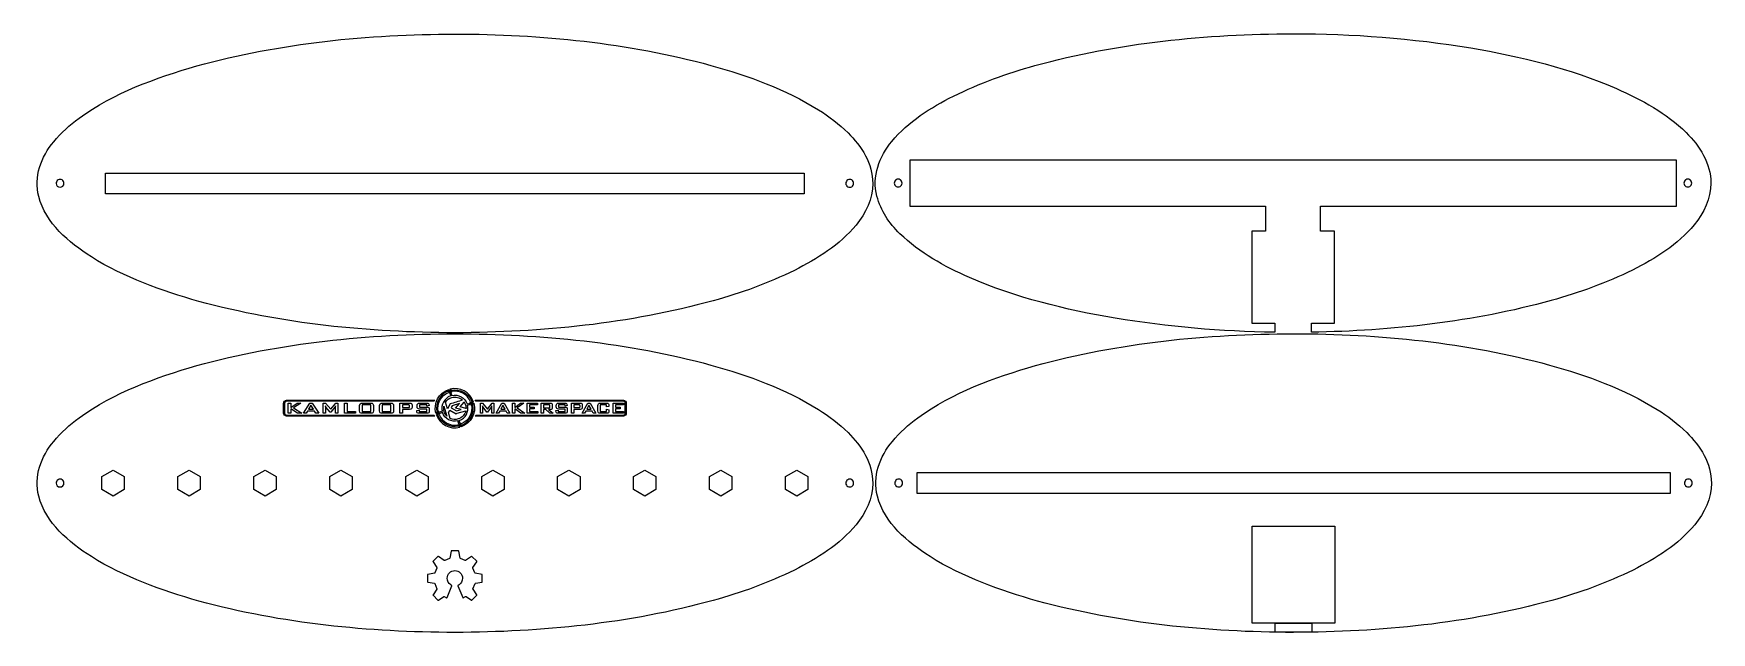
# Model space of a CAD drawing. Extents: x 5 to 370, y 6 to 136.
import ezdxf

# ---------------------------------------------------------------- set-up
doc = ezdxf.new("R2010")
doc.units = 0
doc.layers.get('0').update_dxf_attribs({"linetype": 'CONTINUOUS'})

msp = doc.modelspace()

# ---------------------------------------------------------------- linework, layer by layer
at = {"color": 7}
for p, q in [((273.115477, 108.358203), (195.615477, 108.358203)), ((195.615477, 108.358203), (195.615477, 98.358203)), ((285.115477, 108.358203), (273.115477, 108.358203)), ((362.615477, 108.358203), (285.115477, 108.358203)), ((362.615477, 98.358203), (362.615477, 108.358203)), ((11.409929, 103.293757), (11.409929, 103.293757)), ((20.484929, 101.043754), (20.484929, 105.543754)), ((20.484929, 105.543754), (172.634929, 105.543754)), ((172.634929, 105.543754), (172.634929, 101.043754)), ((183.409929, 103.293757), (183.409929, 103.293757)), ((193.965467, 103.358203), (193.965467, 103.358203)), ((365.965467, 103.358203), (365.965467, 103.358203)), ((172.634929, 101.043754), (20.484929, 101.043754)), ((195.615477, 98.358203), (273.115477, 98.358203)), ((273.115477, 98.358203), (273.115477, 92.858203)), ((285.115477, 92.858203), (285.115477, 98.358203)), ((285.115477, 98.358203), (362.615477, 98.358203)), ((273.115477, 92.858203), (270.115477, 92.858203)), ((270.115477, 92.858203), (270.115477, 72.858203)), ((288.115477, 92.858203), (285.115477, 92.858203)), ((288.115477, 72.858203), (288.115477, 92.858203)), ((270.115477, 72.858203), (275.115477, 72.858203)), ((275.115477, 72.858203), (275.115477, 70.889614)), ((283.115477, 72.858203), (288.115477, 72.858203)), ((283.115477, 70.889614), (283.115477, 72.858203)), ((361.307799, 40.300307), (197.157799, 40.300307)), ((197.157799, 40.300307), (197.157799, 35.860307)), ((361.307799, 35.860307), (361.307799, 40.300307)), ((11.409929, 38.074043), (11.409929, 38.074043)), ((183.409929, 38.074043), (183.409929, 38.074043)), ((194.082809, 38.080307), (194.082809, 38.080307)), ((366.082809, 38.080307), (366.082809, 38.080307)), ((197.157799, 35.860307), (361.307799, 35.860307))]:
    msp.add_line(p, q, dxfattribs=at)
at = {"color": 3}
for p, q in [((95.483921, 58.490726), (95.508245, 58.408434)), ((59.226359, 53.292302), (59.226359, 55.426225)), ((59.467375, 55.426221), (59.467375, 53.292302)), ((59.886282, 56.08105), (92.155819, 56.08105)), ((59.886282, 56.08105), (59.886282, 56.08105)), ((91.941282, 55.864041), (59.886282, 55.864041)), ((60.230046, 53.254816), (60.230046, 55.463701)), ((60.230046, 55.463701), (60.805957, 55.463701)), ((60.805957, 55.463701), (60.805957, 54.542203)), ((60.805957, 54.542203), (62.166124, 55.463701)), ((62.992375, 55.463701), (61.367604, 54.423091)), ((62.166124, 55.463701), (62.992375, 55.463701)), ((63.561484, 53.254816), (64.949388, 55.463701)), ((65.204473, 55.035055), (64.65945, 54.136372)), ((64.949388, 55.463701), (65.499154, 55.463701)), ((65.733647, 54.136372), (65.204473, 55.035055)), ((65.499154, 55.463701), (66.906067, 53.254816)), ((67.886329, 53.254816), (67.886329, 55.463701)), ((67.886329, 55.463701), (68.348164, 55.463701)), ((68.348164, 55.463701), (69.503956, 54.128525)), ((69.503956, 54.128525), (70.634397, 55.463701)), ((70.634397, 55.463701), (71.091487, 55.463701)), ((71.091487, 55.463701), (71.091487, 53.254816)), ((72.487646, 53.254816), (72.487646, 55.463701)), ((72.487646, 55.463701), (73.058799, 55.463701)), ((73.058799, 55.463701), (73.058799, 53.670627)), ((75.796904, 53.776898), (75.796904, 54.940907)), ((78.249498, 55.068566), (76.368068, 55.068566)), ((76.368068, 55.068566), (76.368068, 53.670627)), ((76.405303, 55.463701), (78.209892, 55.463701)), ((78.249498, 53.670627), (78.249498, 55.068566)), ((78.818274, 54.940907), (78.818274, 53.776898)), ((80.166098, 53.776898), (80.166098, 54.940907)), ((82.618687, 55.068566), (80.737259, 55.068566)), ((80.737259, 55.068566), (80.737259, 53.670627)), ((80.774491, 55.463701), (82.57908, 55.463701)), ((82.618687, 53.670627), (82.618687, 55.068566)), ((83.187462, 54.940907), (83.187462, 53.776898)), ((84.586003, 53.254816), (84.586003, 55.463701)), ((84.586003, 55.463701), (86.684478, 55.463701)), ((86.431778, 55.081415), (85.147656, 55.081415)), ((85.147656, 55.081415), (85.147656, 54.495843)), ((86.431778, 55.081415), (86.431778, 55.081415)), ((86.689234, 54.671296), (86.689234, 54.908098)), ((87.239015, 55.035758), (87.239015, 54.542203)), ((88.334926, 54.696979), (88.334926, 54.940907)), ((90.439752, 55.077133), (88.833997, 55.077133)), ((88.833997, 55.077133), (88.833997, 54.602827)), ((88.943329, 55.463701), (90.335175, 55.463701)), ((90.439752, 54.826078), (90.439752, 55.077133)), ((90.943572, 54.933053), (90.439752, 54.826078)), ((90.943572, 54.978709), (90.943572, 54.933053)), ((94.159572, 54.827878), (94.799093, 52.664822)), ((94.94474, 54.209802), (94.50795, 55.687028)), ((95.492958, 55.292547), (94.94474, 54.209802)), ((95.201377, 58.407178), (95.227477, 58.319009)), ((95.320131, 57.988366), (95.338799, 58.065791)), ((95.377855, 57.933521), (95.320131, 57.988366)), ((95.338799, 58.065791), (95.357468, 58.143198)), ((95.357468, 58.143198), (95.433824, 58.165821)), ((95.435575, 57.878676), (95.377855, 57.933521)), ((95.422214, 57.660332), (95.609342, 57.027459)), ((95.433824, 58.165821), (95.51017, 58.188383)), ((95.511935, 57.901238), (95.435575, 57.878676)), ((95.51017, 58.188383), (95.567894, 58.133538)), ((95.588281, 57.9238), (95.511935, 57.901238)), ((95.567894, 58.133538), (95.625581, 58.078632)), ((95.606985, 58.001213), (95.588281, 57.9238)), ((95.625581, 58.078632), (95.606985, 58.001213)), ((95.704029, 58.101893), (95.704029, 58.101893)), ((95.706454, 57.737979), (95.891853, 57.110996)), ((95.860697, 56.696717), (95.860697, 56.696717)), ((97.566791, 55.358725), (95.95263, 54.881265)), ((96.695487, 54.401824), (97.566791, 55.358725)), ((97.670657, 54.688492), (98.539823, 55.678609)), ((98.539823, 55.678609), (98.569258, 55.708834)), ((98.569258, 55.708834), (98.559191, 55.742916)), ((99.225677, 55.298748), (99.850321, 55.483444)), ((99.306721, 55.024709), (99.934913, 55.21045)), ((99.974472, 55.730813), (99.974472, 55.730813)), ((100.070498, 55.487352), (100.125318, 55.545096)), ((100.093045, 55.410995), (100.070498, 55.487352)), ((100.115701, 55.334646), (100.093045, 55.410995)), ((100.193101, 55.315956), (100.115701, 55.334646)), ((100.125318, 55.545096), (100.180255, 55.602775)), ((100.157018, 55.681232), (100.157018, 55.681232)), ((100.168372, 55.077858), (100.168372, 55.077858)), ((100.180255, 55.602775), (100.257677, 55.58415)), ((100.270527, 55.297265), (100.193101, 55.315956)), ((100.257677, 55.58415), (100.33508, 55.56546)), ((100.325351, 55.35501), (100.270527, 55.297265)), ((100.380175, 55.412755), (100.325351, 55.35501)), ((100.33508, 55.56546), (100.357628, 55.489105)), ((100.357628, 55.489105), (100.380175, 55.412755)), ((100.52214, 55.682083), (100.605398, 55.706714)), ((100.599533, 55.406991), (100.686427, 55.432666)), ((100.955149, 56.08167), (133.292402, 56.08167)), ((100.955149, 56.08167), (100.955149, 56.08167)), ((133.292395, 55.864583), (101.148371, 55.864583)), ((102.167958, 53.254416), (102.167958, 55.464099)), ((102.167958, 55.464099), (102.583916, 55.464099)), ((102.583916, 55.464099), (103.624905, 54.128442)), ((103.624905, 54.128442), (104.64306, 55.464099)), ((104.64306, 55.464099), (105.054747, 55.464099)), ((105.054747, 55.464099), (105.054747, 53.254416)), ((105.539797, 53.254416), (106.789834, 55.464099)), ((107.019585, 55.035298), (106.528703, 54.136292)), ((106.789834, 55.464099), (107.284994, 55.464099)), ((107.496199, 54.136292), (107.019585, 55.035298)), ((107.284994, 55.464099), (108.552163, 53.254416)), ((109.089307, 53.254416), (109.089307, 55.464099)), ((109.089307, 55.464099), (109.60801, 55.464099)), ((109.60801, 55.464099), (109.60801, 54.542269)), ((109.60801, 54.542269), (110.833072, 55.464099)), ((111.577252, 55.464099), (110.113867, 54.423113)), ((110.833072, 55.464099), (111.577252, 55.464099)), ((112.314878, 53.254416), (112.314878, 55.464099)), ((112.314878, 55.464099), (114.577358, 55.464099)), ((114.577358, 55.088098), (112.829301, 55.088098)), ((112.829301, 55.088098), (112.829301, 54.594362)), ((114.577358, 55.464099), (114.577358, 55.088098)), ((115.372784, 53.254416), (115.372784, 55.464099)), ((115.372784, 55.464099), (117.262824, 55.464099)), ((117.035223, 55.081675), (115.878649, 55.081675)), ((115.878649, 55.081675), (115.878649, 54.466636)), ((117.035223, 55.081675), (117.035223, 55.081675)), ((117.267109, 54.642158), (117.267109, 54.908296)), ((117.762272, 55.036002), (117.762272, 54.516582)), ((118.650443, 54.697101), (118.650443, 54.941116)), ((120.546192, 55.077391), (119.099943, 55.077391)), ((119.099943, 55.077391), (119.099943, 54.602915)), ((119.198411, 55.464099), (120.452008, 55.464099)), ((120.546192, 54.826247), (120.546192, 55.077391)), ((120.999976, 54.933259), (120.546192, 54.826247)), ((120.999976, 54.978932), (120.999976, 54.933259)), ((121.921689, 53.254427), (121.921689, 55.464107)), ((121.921689, 55.464107), (123.811722, 55.464107)), ((123.584121, 55.081683), (122.42755, 55.081683)), ((122.42755, 55.081683), (122.42755, 54.495901)), ((123.584121, 55.081683), (123.584121, 55.081683)), ((123.816007, 54.671417), (123.816007, 54.908305)), ((124.273238, 53.254427), (125.523279, 55.464107)), ((124.311173, 55.036014), (124.311173, 54.542277)), ((125.753029, 55.035307), (125.262144, 54.136304)), ((125.523279, 55.464107), (126.018439, 55.464107)), ((126.22964, 54.136304), (125.753029, 55.035307)), ((126.018439, 55.464107), (127.2856, 53.254427)), ((127.702163, 53.776698), (127.702163, 54.941125)), ((129.602197, 55.068834), (128.216593, 55.068834)), ((128.216593, 55.068834), (128.216593, 53.670392)), ((128.250128, 55.464107), (129.568659, 55.464107)), ((129.602197, 54.650737), (129.602197, 55.068834)), ((130.116623, 54.941125), (130.116623, 54.732066)), ((131.002659, 53.254427), (131.002659, 55.464107)), ((131.002659, 55.464107), (133.265143, 55.464107)), ((133.265143, 55.08811), (131.517078, 55.08811)), ((131.517078, 55.08811), (131.517078, 54.59437)), ((133.265143, 55.464107), (133.265143, 55.08811)), ((133.669692, 53.291916), (133.669692, 55.426606)), ((133.886777, 55.426609), (133.886777, 53.291916)), ((59.886282, 52.854482), (91.941282, 52.854482)), ((92.1558, 52.63748), (59.886282, 52.63748)), ((60.805957, 53.254816), (60.230046, 53.254816)), ((62.275455, 53.254816), (60.805957, 54.226242)), ((60.805957, 54.226242), (60.805957, 53.254816)), ((61.367604, 54.423091), (63.192007, 53.254816)), ((63.192007, 53.254816), (62.275455, 53.254816)), ((64.130277, 53.254816), (63.561484, 53.254816)), ((64.415457, 53.736959), (64.130277, 53.254816)), ((65.9705, 53.736959), (64.415457, 53.736959)), ((64.65945, 54.136372), (65.733647, 54.136372)), ((66.265192, 53.254816), (65.9705, 53.736959)), ((66.906067, 53.254816), (66.265192, 53.254816)), ((68.348149, 53.254816), (67.886329, 53.254816)), ((68.348149, 54.619235), (68.348149, 53.254816)), ((69.404137, 53.520142), (68.480458, 54.627788)), ((69.518213, 53.520142), (69.404137, 53.520142)), ((70.439524, 54.623516), (69.518213, 53.520142)), ((70.562314, 53.254816), (70.562314, 54.619235)), ((71.091487, 53.254816), (70.562314, 53.254816)), ((74.899035, 53.254816), (72.487646, 53.254816)), ((73.058799, 53.670627), (74.899035, 53.670627)), ((74.899035, 53.670627), (74.899035, 53.254816)), ((76.368068, 53.670627), (78.249498, 53.670627)), ((78.209892, 53.254816), (76.405303, 53.254816)), ((80.737259, 53.670627), (82.618687, 53.670627)), ((82.57908, 53.254816), (80.774491, 53.254816)), ((85.147656, 53.254816), (84.586003, 53.254816)), ((85.147656, 54.495843), (86.431778, 54.495843)), ((86.684478, 54.11569), (85.147656, 54.11569)), ((85.147656, 54.11569), (85.147656, 53.254816)), ((88.235112, 53.837526), (88.738932, 53.931681)), ((88.235112, 53.776898), (88.235112, 53.837526)), ((88.738932, 53.931681), (88.738932, 53.670627)), ((88.738932, 53.670627), (90.472224, 53.670627)), ((88.833997, 54.602827), (90.36291, 54.602827)), ((90.36291, 53.254816), (88.848265, 53.254816)), ((90.472224, 54.174172), (88.943329, 54.174172)), ((90.472224, 53.670627), (90.472224, 54.174172)), ((90.976048, 54.080033), (90.976048, 53.776898)), ((92.514486, 53.314369), (92.417348, 53.285663)), ((92.598991, 53.041348), (92.49837, 53.011583)), ((92.734659, 53.318215), (92.789483, 53.375957)), ((92.757316, 53.241863), (92.734659, 53.318215)), ((92.779863, 53.165503), (92.757316, 53.241863)), ((92.857267, 53.146798), (92.779863, 53.165503)), ((92.789483, 53.375957), (92.844402, 53.4337)), ((92.821166, 53.512144), (92.821166, 53.512144)), ((92.844402, 53.4337), (92.921827, 53.415031)), ((92.934689, 53.128129), (92.857267, 53.146798)), ((92.921827, 53.415031), (92.999239, 53.396326)), ((92.93251, 53.655152), (92.932492, 53.655152)), ((92.989513, 53.185879), (92.934689, 53.128129)), ((93.044333, 53.243624), (92.989513, 53.185879)), ((92.999239, 53.396326), (93.021786, 53.319977)), ((93.021786, 53.319977), (93.044333, 53.243624)), ((93.128389, 52.989797), (93.128389, 52.989797)), ((93.79709, 53.693613), (93.186251, 53.512992)), ((93.878101, 53.419569), (93.263694, 53.237908)), ((95.183789, 53.401361), (95.445917, 53.918383)), ((95.558733, 52.133283), (95.183789, 53.401361)), ((95.445917, 53.918383), (96.817097, 53.174243)), ((95.72757, 54.462778), (96.930207, 53.779391)), ((97.951976, 54.066324), (96.695487, 54.401824)), ((96.817097, 53.174243), (96.884438, 53.194144)), ((96.884438, 53.194144), (96.97205, 53.21999)), ((96.930207, 53.779391), (96.933868, 53.76529)), ((96.933868, 53.76529), (97.951976, 54.066324)), ((96.97205, 53.21999), (97.085653, 53.253557)), ((97.085653, 53.253557), (98.924131, 53.79725)), ((97.396505, 50.983128), (97.211936, 51.607325)), ((97.677305, 51.072552), (97.494469, 51.69087)), ((98.94061, 54.323161), (97.670657, 54.688492)), ((98.981801, 54.313819), (98.94061, 54.323161)), ((98.988942, 54.289521), (98.981801, 54.313819)), ((133.292402, 52.636859), (100.955156, 52.636859)), ((101.148371, 52.853937), (133.292395, 52.853937)), ((102.583995, 53.254416), (102.167958, 53.254416)), ((102.583995, 54.619328), (102.583995, 53.254416)), ((103.535013, 53.51984), (102.703086, 54.627885)), ((103.637755, 53.51984), (103.535013, 53.51984)), ((104.467557, 54.623612), (103.637755, 53.51984)), ((104.578137, 53.254416), (104.578137, 54.619328)), ((105.054747, 53.254416), (104.578137, 53.254416)), ((106.052096, 53.254416), (105.539797, 53.254416)), ((106.308943, 53.736736), (106.052096, 53.254416)), ((107.709525, 53.736736), (106.308943, 53.736736)), ((106.528703, 54.136292), (107.496199, 54.136292)), ((107.974948, 53.254416), (107.709525, 53.736736)), ((108.552163, 53.254416), (107.974948, 53.254416)), ((109.60801, 53.254416), (109.089307, 53.254416)), ((110.931544, 53.254416), (109.60801, 54.226195)), ((109.60801, 54.226195), (109.60801, 53.254416)), ((110.113867, 54.423113), (111.757054, 53.254416)), ((111.757054, 53.254416), (110.931544, 53.254416)), ((114.598053, 53.254416), (112.314878, 53.254416)), ((112.829301, 54.594362), (113.849591, 54.594362)), ((113.849591, 54.218341), (112.829301, 54.218341)), ((112.829301, 54.218341), (112.829301, 53.670377)), ((112.829301, 53.670377), (114.598053, 53.670377)), ((113.849591, 54.594362), (113.849591, 54.218341)), ((114.598053, 53.670377), (114.598053, 53.254416)), ((115.878649, 53.254416), (115.372784, 53.254416)), ((115.878649, 54.466636), (117.035223, 54.466636)), ((116.365967, 54.088486), (115.878649, 54.088486)), ((115.878649, 54.088486), (115.878649, 53.254416)), ((117.256401, 53.254416), (116.365967, 54.088486)), ((117.262824, 54.088486), (116.974567, 54.088486)), ((116.974567, 54.088486), (117.994154, 53.254416)), ((117.994154, 53.254416), (117.256401, 53.254416)), ((118.56054, 53.837337), (119.014321, 53.931527)), ((118.56054, 53.776687), (118.56054, 53.837337)), ((119.014321, 53.931527), (119.014321, 53.670377)), ((119.014321, 53.670377), (120.575442, 53.670377)), ((119.099943, 54.602915), (120.476984, 54.602915)), ((120.476984, 53.254416), (119.11279, 53.254416)), ((120.575442, 54.174105), (119.198411, 54.174105)), ((120.575442, 53.670377), (120.575442, 54.174105)), ((121.029226, 54.079932), (121.029226, 53.776687)), ((122.42755, 53.254427), (121.921689, 53.254427)), ((122.42755, 54.495901), (123.584121, 54.495901)), ((123.811722, 54.115614), (122.42755, 54.115614)), ((122.42755, 54.115614), (122.42755, 53.254427)), ((124.785526, 53.254427), (124.273238, 53.254427)), ((125.042384, 53.736747), (124.785526, 53.254427)), ((126.442966, 53.736747), (125.042384, 53.736747)), ((125.262144, 54.136304), (126.22964, 54.136304)), ((126.708386, 53.254427), (126.442966, 53.736747)), ((127.2856, 53.254427), (126.708386, 53.254427)), ((128.216593, 53.670392), (129.602197, 53.670392)), ((129.568659, 53.254427), (128.250128, 53.254427)), ((130.116623, 54.732066), (129.602197, 54.650737)), ((129.602197, 53.670392), (129.602197, 54.144861)), ((129.602197, 54.144861), (130.116623, 54.038548)), ((130.116623, 54.038548), (130.116623, 53.776698)), ((133.28583, 53.254427), (131.002659, 53.254427)), ((131.517078, 54.59437), (132.537372, 54.59437)), ((132.537372, 54.21835), (131.517078, 54.21835)), ((131.517078, 54.21835), (131.517078, 53.670392)), ((131.517078, 53.670392), (133.28583, 53.670392)), ((132.537372, 54.59437), (132.537372, 54.21835)), ((133.28583, 53.670392), (133.28583, 53.254427)), ((97.489307, 50.652534), (97.507976, 50.729953)), ((97.546963, 50.597714), (97.489307, 50.652534)), ((97.507976, 50.729953), (97.526572, 50.807371)), ((97.526572, 50.807371), (97.602928, 50.829918)), ((97.604687, 50.542886), (97.546963, 50.597714)), ((97.619901, 50.227576), (97.591227, 50.32442)), ((97.602928, 50.829918), (97.679281, 50.852466)), ((97.681046, 50.565434), (97.604687, 50.542886)), ((97.679281, 50.852466), (97.737001, 50.797645)), ((97.757396, 50.587981), (97.681046, 50.565434)), ((97.737001, 50.797645), (97.79466, 50.742803)), ((97.776064, 50.665378), (97.757396, 50.587981)), ((97.79466, 50.742803), (97.776064, 50.665378)), ((97.873112, 50.766112), (97.873112, 50.766112)), ((97.902438, 50.311146), (97.875468, 50.402111))]:
    msp.add_line(p, q, dxfattribs=at)
at = {"color": 1}
for p, q in [((19.675063, 39.482133), (22.113949, 40.890223)), ((22.113949, 40.890223), (24.552835, 39.482133)), ((36.217868, 39.482133), (38.656754, 40.890223)), ((38.656754, 40.890223), (41.095639, 39.482133)), ((52.760673, 39.482133), (55.199558, 40.890223)), ((55.199558, 40.890223), (57.638444, 39.482133)), ((69.303477, 39.482133), (71.742363, 40.890223)), ((71.742363, 40.890223), (74.181249, 39.482133)), ((85.846286, 39.482133), (88.285172, 40.890223)), ((88.285172, 40.890223), (90.724057, 39.482133)), ((102.38909, 39.482133), (104.82797, 40.890223)), ((104.82797, 40.890223), (107.26686, 39.482133)), ((118.93189, 39.482133), (121.37077, 40.890223)), ((121.37077, 40.890223), (123.80966, 39.482133)), ((135.4747, 39.482133), (137.91359, 40.890223)), ((137.91359, 40.890223), (140.35248, 39.482133)), ((152.0175, 39.482133), (154.45639, 40.890223)), ((154.45639, 40.890223), (156.89528, 39.482133)), ((168.56031, 39.482133), (170.99919, 40.890223)), ((170.99919, 40.890223), (173.43808, 39.482133)), ((19.675063, 36.665953), (19.675063, 39.482133)), ((22.113949, 35.257863), (19.675063, 36.665953)), ((24.552835, 36.665953), (22.113949, 35.257863)), ((24.552835, 39.482133), (24.552835, 36.665953)), ((36.217868, 36.665953), (36.217868, 39.482133)), ((38.656754, 35.257863), (36.217868, 36.665953)), ((41.095639, 36.665953), (38.656754, 35.257863)), ((41.095639, 39.482133), (41.095639, 36.665953)), ((52.760673, 36.665953), (52.760673, 39.482133)), ((55.199558, 35.257863), (52.760673, 36.665953)), ((57.638444, 36.665953), (55.199558, 35.257863)), ((57.638444, 39.482133), (57.638444, 36.665953)), ((69.303477, 36.665953), (69.303477, 39.482133)), ((71.742363, 35.257863), (69.303477, 36.665953)), ((74.181249, 36.665953), (71.742363, 35.257863)), ((74.181249, 39.482133), (74.181249, 36.665953)), ((85.846286, 36.665953), (85.846286, 39.482133)), ((88.285171, 35.257863), (85.846286, 36.665953)), ((90.724057, 36.665953), (88.285171, 35.257863)), ((90.724057, 39.482133), (90.724057, 36.665953)), ((102.38909, 36.665953), (102.38909, 39.482133)), ((104.82797, 35.257863), (102.38909, 36.665953)), ((107.26686, 36.665953), (104.82797, 35.257863)), ((107.26686, 39.482133), (107.26686, 36.665953)), ((118.93189, 36.665953), (118.93189, 39.482133)), ((121.37077, 35.257863), (118.93189, 36.665953)), ((123.80966, 36.665953), (121.37077, 35.257863)), ((123.80966, 39.482133), (123.80966, 36.665953)), ((135.4747, 36.665953), (135.4747, 39.482133)), ((137.91359, 35.257863), (135.4747, 36.665953)), ((140.35248, 36.665953), (137.91359, 35.257863)), ((140.35248, 39.482133), (140.35248, 36.665953)), ((152.0175, 36.665953), (152.0175, 39.482133)), ((154.45639, 35.257863), (152.0175, 36.665953)), ((156.89528, 36.665953), (154.45639, 35.257863)), ((156.89528, 39.482133), (156.89528, 36.665953)), ((168.56031, 36.665953), (168.56031, 39.482133)), ((170.99919, 35.257863), (168.56031, 36.665953)), ((173.43808, 36.665953), (170.99919, 35.257863)), ((173.43808, 39.482133), (173.43808, 36.665953)), ((92.869163, 22.116511), (91.802345, 21.049783)), ((94.237016, 21.256655), (92.970459, 22.125874)), ((95.724176, 23.266346), (95.442046, 21.750205)), ((97.311028, 23.33135), (95.802288, 23.33135)), ((97.671449, 21.750205), (97.389229, 23.266346)), ((100.143035, 22.125874), (98.87639, 21.256655)), ((101.310971, 21.049783), (100.244242, 22.116511)), ((92.118004, 18.467448), (90.652243, 18.194859)), ((91.792983, 20.948487), (92.647132, 19.703687)), ((92.654177, 19.590354), (92.204765, 18.542083)), ((95.367144, 21.664424), (94.350885, 21.248451)), ((98.762521, 21.248451), (97.746351, 21.664424)), ((100.908462, 18.542083), (100.459139, 19.590354)), ((100.466273, 19.703687), (101.320334, 20.948487)), ((102.461073, 18.194859), (100.995223, 18.467448)), ((90.587239, 18.116568), (90.587328, 16.607918)), ((90.652333, 16.529628), (92.082158, 16.263547)), ((92.604956, 14.959451), (91.792804, 13.775911)), ((92.167047, 16.188378), (92.613427, 15.07332)), ((94.841403, 13.157524), (95.898591, 15.711948)), ((95.86756, 15.807448), (95.739246, 15.886006)), ((97.214636, 15.711948), (98.271735, 13.157435)), ((97.373981, 15.886006), (97.245667, 15.807448)), ((100.499711, 15.07323), (100.946091, 16.188289)), ((101.320334, 13.775822), (100.508093, 14.959362)), ((101.030891, 16.263458), (102.460716, 16.529538)), ((102.52572, 16.607829), (102.525898, 18.116479)), ((91.802167, 13.674526), (92.869074, 12.607797)), ((92.97037, 12.598435), (94.132956, 13.396408)), ((94.244417, 13.400242), (94.757139, 13.126493)), ((98.355999, 13.126404), (98.868721, 13.400153)), ((98.980182, 13.396319), (100.142857, 12.598345)), ((100.244064, 12.607708), (101.310971, 13.674437))]:
    msp.add_line(p, q, dxfattribs=at)
at = {"color": 5}
for p, q in [((270.23282, 28.699791), (288.23282, 28.699791)), ((270.23282, 7.564686), (270.23282, 28.699791)), ((288.23282, 28.699791), (288.23282, 7.564686)), ((288.23282, 7.564686), (270.23282, 7.564686)), ((275.23279, 7.56469), (283.23279, 7.56469)), ((275.23279, 5.596101), (275.23279, 7.56469)), ((283.23279, 7.56469), (283.23279, 5.596101)), ((283.23279, 5.596101), (275.23279, 5.596101))]:
    msp.add_line(p, q, dxfattribs=at)
at = {"color": 7}
for points in [[(40.333856, 128.848128), (58.612019, 133.880093), (77.642768, 135.733083), (96.55993, 135.793753)], [(96.55993, 135.793753), (115.322117, 135.735523), (134.191759, 133.907143), (152.335312, 128.973792)], [(222.889397, 128.912577), (241.167567, 133.944544), (260.198307, 135.797534), (279.115477, 135.858203)], [(279.115477, 135.858203), (292.117327, 135.890993), (305.032827, 134.859956), (317.861977, 132.765082)], [(317.861977, 132.765082), (328.698977, 130.914236), (339.480247, 128.289552), (349.596317, 123.916733)], [(14.712816, 117.500016), (22.36463, 122.996683), (31.345175, 126.267485), (40.333856, 128.848128)], [(152.335312, 128.973792), (160.473575, 126.68682), (168.540341, 123.792096), (175.747846, 119.307393)], [(205.159187, 122.295644), (210.862337, 125.048958), (216.772407, 127.254603), (222.889397, 128.912577)], [(191.727429, 112.425414), (195.316687, 116.754914), (200.188487, 119.786636), (205.159187, 122.295644)], [(349.596317, 123.916733), (355.061957, 121.496809), (360.430177, 118.573694), (364.736917, 114.367185)], [(9.171884, 112.360965), (10.801789, 114.305668), (12.648767, 116.018685), (14.712816, 117.500016)], [(175.747846, 119.307393), (178.074133, 117.870793), (180.218641, 116.202575), (182.181371, 114.302736)], [(182.181371, 114.302736), (185.135799, 111.402556), (187.575675, 107.563543), (187.561303, 103.293754)], [(364.736917, 114.367185), (367.691347, 111.467005), (370.131217, 107.627992), (370.116847, 103.358203)], [(5.910402, 100.43859), (4.782997, 104.662109), (6.43562, 109.123539), (9.171884, 112.360965)], [(188.465947, 100.503039), (187.338542, 104.726558), (188.991165, 109.187989), (191.727429, 112.425414)], [(10.134929, 104.029879), (9.871938, 103.878041), (9.709929, 103.597433), (9.709929, 103.293757)], [(9.709929, 103.293757), (9.709929, 102.824315), (10.090487, 102.443757), (10.559929, 102.443757)], [(10.984929, 104.029879), (10.721938, 104.181717), (10.39792, 104.181717), (10.134929, 104.029879)], [(10.559929, 102.443757), (11.029371, 102.443757), (11.409929, 102.824315), (11.409929, 103.293757)], [(11.409929, 103.293757), (11.409929, 103.597433), (11.24792, 103.878041), (10.984929, 104.029879)], [(182.134929, 104.029879), (181.871938, 103.878041), (181.709929, 103.597433), (181.709929, 103.293757)], [(181.709929, 103.293757), (181.709929, 102.990081), (181.871938, 102.709473), (182.134929, 102.557636)], [(182.984929, 104.029879), (182.721938, 104.181717), (182.39792, 104.181717), (182.134929, 104.029879)], [(182.134929, 102.557636), (182.39792, 102.405798), (182.721938, 102.405798), (182.984929, 102.557636)], [(183.409929, 103.293757), (183.409929, 103.597433), (183.24792, 103.878041), (182.984929, 104.029879)], [(182.984929, 102.557636), (183.24792, 102.709473), (183.409929, 102.990081), (183.409929, 103.293757)], [(187.561303, 103.293754), (187.577671, 99.941261), (186.04113, 96.772231), (183.947973, 94.226543)], [(192.690467, 104.094325), (192.427476, 103.942487), (192.265467, 103.661879), (192.265467, 103.358203)], [(192.265467, 103.358203), (192.265467, 103.054527), (192.427476, 102.773919), (192.690467, 102.622082)], [(193.540467, 104.094325), (193.277476, 104.246163), (192.953458, 104.246163), (192.690467, 104.094325)], [(192.690467, 102.622082), (192.953458, 102.470244), (193.277476, 102.470244), (193.540467, 102.622082)], [(193.965467, 103.358203), (193.965467, 103.661879), (193.803458, 103.942487), (193.540467, 104.094325)], [(193.540467, 102.622082), (193.803458, 102.773919), (193.965467, 103.054527), (193.965467, 103.358203)], [(364.690467, 104.094325), (364.427476, 103.942487), (364.265467, 103.661879), (364.265467, 103.358203)], [(364.265467, 103.358203), (364.265467, 103.054527), (364.427476, 102.773919), (364.690467, 102.622082)], [(365.540467, 104.094325), (365.277476, 104.246163), (364.953458, 104.246163), (364.690467, 104.094325)], [(364.690467, 102.622082), (364.953458, 102.470244), (365.277476, 102.470244), (365.540467, 102.622082)], [(365.965467, 103.358203), (365.965467, 103.661879), (365.803458, 103.942487), (365.540467, 104.094325)], [(365.540467, 102.622082), (365.803458, 102.773919), (365.965467, 103.054527), (365.965467, 103.358203)], [(370.116847, 103.358203), (370.133247, 100.00571), (368.596677, 96.83668), (366.503517, 94.290992)], [(17.372012, 87.280115), (12.454917, 90.433357), (7.476048, 94.56201), (5.910402, 100.43859)], [(193.494027, 92.349221), (191.06932, 94.619359), (189.393292, 97.337298), (188.465947, 100.503039)], [(183.947973, 94.226543), (180.358718, 89.897043), (175.486915, 86.865321), (170.516214, 84.356313)], [(208.634627, 82.799673), (203.168987, 85.219597), (197.800767, 88.142712), (193.494027, 92.349221)], [(366.503517, 94.290992), (362.914257, 89.961492), (358.042457, 86.92977), (353.071757, 84.420762)], [(40.784546, 77.613716), (32.646283, 79.900688), (24.579517, 82.795412), (17.372012, 87.280115)], [(170.516214, 84.356313), (164.813069, 81.602999), (158.902999, 79.397354), (152.786002, 77.73938)], [(353.071757, 84.420762), (347.368617, 81.667448), (341.458547, 79.461803), (335.341547, 77.803829)], [(240.368977, 73.951324), (229.531967, 75.80217), (218.750697, 78.426854), (208.634627, 82.799673)], [(96.559928, 70.793754), (77.797741, 70.85198), (58.928099, 72.680363), (40.784546, 77.613716)], [(152.786002, 77.73938), (134.507839, 72.707413), (115.47709, 70.854423), (96.559928, 70.793754)], [(335.341547, 77.803829), (318.354967, 73.114329), (300.700497, 71.214689), (283.115477, 70.889614)], [(275.115477, 70.889614), (263.456047, 71.044721), (251.873877, 72.065291), (240.368977, 73.951324)], [(40.333856, 63.628417), (58.612019, 68.660384), (77.642768, 70.513374), (96.55993, 70.574043)], [(96.55993, 70.574043), (115.322117, 70.515817), (134.191759, 68.687434), (152.335312, 63.754081)], [(223.006729, 63.634681), (241.284889, 68.666648), (260.315639, 70.519638), (279.232799, 70.580307)], [(279.232799, 70.580307), (297.994989, 70.522077), (316.864629, 68.693698), (335.008189, 63.760345)], [(14.712816, 52.280305), (22.36463, 57.776972), (31.345175, 61.047775), (40.333856, 63.628417)], [(152.335312, 63.754081), (160.473575, 61.467109), (168.540341, 58.572385), (175.747846, 54.087682)], [(197.385689, 52.286569), (205.037499, 57.783236), (214.018049, 61.054039), (223.006729, 63.634681)], [(335.008189, 63.760345), (343.146449, 61.473373), (351.213209, 58.578649), (358.420719, 54.093946)], [(9.171884, 47.141254), (10.801789, 49.085957), (12.648767, 50.798974), (14.712816, 52.280305)], [(175.747846, 54.087682), (178.074133, 52.651083), (180.218641, 50.982864), (182.181371, 49.083025)], [(191.844759, 47.147518), (193.474659, 49.092221), (195.321639, 50.805238), (197.385689, 52.286569)], [(358.420719, 54.093946), (360.747009, 52.657347), (362.891509, 50.989128), (364.854239, 49.089289)], [(182.181371, 49.083025), (185.135799, 46.182845), (187.575675, 42.343832), (187.561303, 38.074043)], [(364.854239, 49.089289), (367.808669, 46.189109), (370.248549, 42.350096), (370.234179, 38.080307)], [(5.910402, 35.218879), (4.782997, 39.442398), (6.43562, 43.903829), (9.171884, 47.141254)], [(188.583279, 35.225143), (187.455869, 39.448662), (189.108489, 43.910093), (191.844759, 47.147518)], [(10.134929, 38.810165), (9.871938, 38.658327), (9.709929, 38.377719), (9.709929, 38.074043)], [(9.709929, 38.074043), (9.709929, 37.604601), (10.090487, 37.224043), (10.559929, 37.224043)], [(10.984929, 38.810165), (10.721938, 38.962003), (10.39792, 38.962003), (10.134929, 38.810165)], [(10.559929, 37.224043), (11.029371, 37.224043), (11.409929, 37.604601), (11.409929, 38.074043)], [(11.409929, 38.074043), (11.409929, 38.377719), (11.24792, 38.658327), (10.984929, 38.810165)], [(182.134929, 38.810165), (181.871938, 38.658327), (181.709929, 38.377719), (181.709929, 38.074043)], [(181.709929, 38.074043), (181.709929, 37.770367), (181.871938, 37.489759), (182.134929, 37.337922)], [(182.984929, 38.810165), (182.721938, 38.962003), (182.39792, 38.962003), (182.134929, 38.810165)], [(182.134929, 37.337922), (182.39792, 37.186084), (182.721938, 37.186084), (182.984929, 37.337922)], [(183.409929, 38.074043), (183.409929, 38.377719), (183.24792, 38.658327), (182.984929, 38.810165)], [(182.984929, 37.337922), (183.24792, 37.489759), (183.409929, 37.770367), (183.409929, 38.074043)], [(187.561303, 38.074043), (187.577673, 34.72155), (186.04113, 31.55252), (183.947973, 29.006832)], [(192.807809, 38.816429), (192.544818, 38.664591), (192.382809, 38.383983), (192.382809, 38.080307)], [(192.382809, 38.080307), (192.382809, 37.776631), (192.544818, 37.496023), (192.807809, 37.344186)], [(193.657809, 38.816429), (193.394818, 38.968267), (193.0708, 38.968267), (192.807809, 38.816429)], [(192.807809, 37.344186), (193.0708, 37.192348), (193.394818, 37.192348), (193.657809, 37.344186)], [(194.082809, 38.080307), (194.082809, 38.383983), (193.9208, 38.664591), (193.657809, 38.816429)], [(193.657809, 37.344186), (193.9208, 37.496023), (194.082809, 37.776631), (194.082809, 38.080307)], [(364.807809, 38.816429), (364.544818, 38.664591), (364.382809, 38.383983), (364.382809, 38.080307)], [(364.382809, 38.080307), (364.382809, 37.776631), (364.544818, 37.496023), (364.807809, 37.344186)], [(365.657809, 38.816429), (365.394818, 38.968267), (365.0708, 38.968267), (364.807809, 38.816429)], [(364.807809, 37.344186), (365.0708, 37.192348), (365.394818, 37.192348), (365.657809, 37.344186)], [(366.082809, 38.080307), (366.082809, 38.383983), (365.9208, 38.664591), (365.657809, 38.816429)], [(365.657809, 37.344186), (365.9208, 37.496023), (366.082809, 37.776631), (366.082809, 38.080307)], [(370.234179, 38.080307), (370.250579, 34.727814), (368.713999, 31.558784), (366.620849, 29.013096)], [(17.372012, 22.060404), (12.454917, 25.213646), (7.476048, 29.3423), (5.910402, 35.218879)], [(200.044889, 22.066668), (195.127789, 25.21991), (190.148919, 29.348564), (188.583279, 35.225143)], [(183.947973, 29.006832), (180.358718, 24.677332), (175.486915, 21.64561), (170.516214, 19.136602)], [(366.620849, 29.013096), (363.031589, 24.683596), (358.159789, 21.651874), (353.189089, 19.142866)], [(40.784546, 12.394005), (32.646283, 14.680977), (24.579517, 17.575701), (17.372012, 22.060404)], [(223.457419, 12.400269), (215.319159, 14.687241), (207.252389, 17.581965), (200.044889, 22.066668)], [(170.516214, 19.136602), (164.813069, 16.383288), (158.902999, 14.177643), (152.786002, 12.519669)], [(353.189089, 19.142866), (347.485939, 16.389552), (341.575869, 14.183907), (335.458879, 12.525933)], [(96.559928, 5.574043), (77.797741, 5.632269), (58.928099, 7.460652), (40.784546, 12.394005)], [(152.786002, 12.519669), (134.507839, 7.487702), (115.47709, 5.634712), (96.559928, 5.574043)], [(279.232799, 5.580307), (260.470609, 5.638537), (241.600969, 7.466916), (223.457419, 12.400269)], [(335.458879, 12.525933), (317.180709, 7.493966), (298.149959, 5.640976), (279.232799, 5.580307)]]:
    msp.add_open_spline(points, degree=3, dxfattribs=at)
at = {"color": 3}
for points in [[(100.605398, 55.706714), (99.913997, 57.849797), (97.658405, 59.075889), (95.483921, 58.490726)], [(95.76672, 58.269148), (97.65959, 58.67026), (99.572065, 57.630886), (100.265282, 55.82456)], [(59.226359, 55.426225), (59.226359, 55.786376), (59.523328, 56.08105), (59.886282, 56.08105)], [(59.886282, 55.864041), (59.655882, 55.864041), (59.467375, 55.667022), (59.467375, 55.426221)], [(68.393318, 54.746191), (68.369564, 54.782564), (68.349753, 54.818941), (68.333907, 54.853172)], [(68.333907, 54.853172), (68.338663, 54.807525), (68.342621, 54.765448), (68.344995, 54.728358)], [(70.582908, 54.855318), (70.552008, 54.798256), (70.525081, 54.751179), (70.502108, 54.714803)], [(70.567857, 54.719805), (70.571801, 54.76045), (70.577358, 54.805393), (70.582908, 54.855318)], [(75.796904, 54.940907), (75.796904, 55.142036), (75.838896, 55.278975), (75.922067, 55.353148)], [(75.922067, 55.353148), (76.006047, 55.426611), (76.166859, 55.463701), (76.405303, 55.463701)], [(78.209892, 55.463701), (78.448338, 55.463701), (78.609144, 55.426611), (78.693109, 55.353148)], [(78.693109, 55.353148), (78.776297, 55.278975), (78.818274, 55.142036), (78.818274, 54.940907)], [(80.166098, 54.940907), (80.166098, 55.142036), (80.20809, 55.278975), (80.291263, 55.353148)], [(80.291263, 55.353148), (80.375243, 55.426611), (80.536049, 55.463701), (80.774491, 55.463701)], [(82.57908, 55.463701), (82.817523, 55.463701), (82.97833, 55.426611), (83.062299, 55.353148)], [(83.062299, 55.353148), (83.145488, 55.278975), (83.187462, 55.142036), (83.187462, 54.940907)], [(86.634573, 55.042895), (86.59811, 55.068578), (86.530802, 55.081415), (86.431778, 55.081415)], [(86.689234, 54.908098), (86.689234, 54.972282), (86.671001, 55.017222), (86.634573, 55.042895)], [(86.684478, 55.463701), (86.87936, 55.463701), (87.020368, 55.430177), (87.108299, 55.362428)], [(87.108299, 55.362428), (87.195432, 55.294666), (87.239015, 55.185543), (87.239015, 55.035758)], [(88.334926, 54.940907), (88.334926, 55.142036), (88.376921, 55.278975), (88.460085, 55.353148)], [(88.460085, 55.353148), (88.544065, 55.426611), (88.704883, 55.463701), (88.943329, 55.463701)], [(90.335175, 55.463701), (90.565709, 55.463701), (90.724925, 55.428042), (90.812076, 55.35743)], [(90.812076, 55.35743), (90.900003, 55.286113), (90.943572, 55.159866), (90.943572, 54.978709)], [(92.417348, 53.285663), (91.83218, 55.460163), (93.058329, 57.71573), (95.201377, 58.407178)], [(92.155819, 56.08105), (92.07964, 56.012657), (92.007992, 55.940175), (91.941282, 55.864041)], [(95.098504, 58.072864), (93.281203, 57.383852), (92.234715, 55.462895), (92.64008, 53.563017)], [(92.932492, 53.655152), (92.576114, 55.393829), (93.533551, 57.145305), (95.192441, 57.78227)], [(95.609342, 57.027459), (94.227526, 56.562119), (93.436167, 55.106329), (93.79709, 53.693613)], [(94.214327, 53.668017), (94.098963, 54.058244), (94.085964, 54.454446), (94.159572, 54.827878)], [(94.50795, 55.687028), (94.81311, 56.157297), (95.281054, 56.52531), (95.860697, 56.696717)], [(95.227477, 58.319009), (95.154963, 58.25656), (95.108563, 58.168231), (95.098504, 58.072864)], [(95.192441, 57.78227), (95.252011, 57.71586), (95.33371, 57.672455), (95.422214, 57.660332)], [(95.24173, 57.965197), (95.204001, 58.092859), (95.27682, 58.226958), (95.404531, 58.264705)], [(95.541232, 57.802394), (95.413568, 57.764687), (95.279473, 57.837513), (95.24173, 57.965197)], [(95.404531, 58.264705), (95.532181, 58.302406), (95.66629, 58.229582), (95.704029, 58.101893)], [(98.237131, 56.120763), (97.321236, 55.848633), (96.409234, 55.563472), (95.492958, 55.292547)], [(95.508245, 58.408434), (95.609476, 58.3989), (95.703094, 58.348369), (95.76672, 58.269148)], [(95.704029, 58.101893), (95.741849, 57.97424), (95.66894, 57.84014), (95.541232, 57.802394)], [(95.844805, 57.973885), (95.829834, 57.881178), (95.780505, 57.796555), (95.706454, 57.737979)], [(95.95263, 54.881265), (95.876382, 54.73969), (95.797938, 54.608162), (95.72757, 54.462778)], [(99.974472, 55.730813), (99.331599, 57.383043), (97.58095, 58.33408), (95.844805, 57.973885)], [(95.860697, 56.696717), (96.728641, 56.953354), (97.626197, 56.70413), (98.237131, 56.120763)], [(95.891853, 57.110996), (97.304528, 57.471933), (98.760311, 56.680574), (99.225677, 55.298748)], [(97.494469, 51.69087), (98.876292, 52.156218), (99.667641, 53.611983), (99.306721, 55.024709)], [(100.686427, 55.432666), (101.271631, 53.258161), (100.045496, 51.002594), (97.902438, 50.311146)], [(100.168372, 55.077858), (100.531989, 53.340204), (99.581265, 51.586775), (97.928008, 50.94264)], [(98.015468, 50.64941), (99.827371, 51.342079), (100.869343, 53.260847), (100.463143, 55.15801)], [(98.559191, 55.742916), (98.701612, 55.536296), (98.814425, 55.304038), (98.889444, 55.05034)], [(98.889444, 55.05034), (98.964459, 54.796628), (98.996065, 54.540384), (98.988942, 54.289521)], [(99.850321, 55.483444), (99.858767, 55.578701), (99.90359, 55.667353), (99.974472, 55.730813)], [(99.934913, 55.21045), (99.993764, 55.139179), (100.077262, 55.0919), (100.168372, 55.077858)], [(99.994214, 55.381726), (99.956489, 55.509374), (100.029376, 55.64348), (100.157018, 55.681232)], [(100.293716, 55.218922), (100.166048, 55.181225), (100.031957, 55.254044), (99.994214, 55.381726)], [(100.157018, 55.681232), (100.284672, 55.718939), (100.418777, 55.64611), (100.456517, 55.518422)], [(100.265282, 55.82456), (100.366299, 55.813798), (100.45942, 55.762238), (100.52214, 55.682083)], [(100.456517, 55.518422), (100.494249, 55.390767), (100.421355, 55.256668), (100.293716, 55.218922)], [(100.463143, 55.15801), (100.539155, 55.219942), (100.588259, 55.309671), (100.599533, 55.406991)], [(101.148371, 55.864583), (101.088287, 55.940745), (101.023755, 56.013253), (100.955149, 56.08167)], [(102.624599, 54.746331), (102.603211, 54.782717), (102.585362, 54.819107), (102.571091, 54.85335)], [(102.571091, 54.85335), (102.575368, 54.807687), (102.57892, 54.765594), (102.581095, 54.728491)], [(104.596697, 54.855496), (104.568857, 54.798414), (104.544613, 54.751321), (104.523915, 54.714931)], [(104.583139, 54.719934), (104.586764, 54.760594), (104.591694, 54.805553), (104.596697, 54.855496)], [(117.217874, 55.043142), (117.185032, 55.068835), (117.124408, 55.081675), (117.035223, 55.081675)], [(117.267109, 54.908296), (117.267109, 54.972502), (117.250688, 55.017458), (117.217874, 55.043142)], [(117.262824, 55.464099), (117.438338, 55.464099), (117.565346, 55.430564), (117.64454, 55.362789)], [(117.64454, 55.362789), (117.723021, 55.295003), (117.762272, 55.185841), (117.762272, 55.036002)], [(118.650443, 54.941116), (118.650443, 55.142318), (118.688263, 55.279306), (118.763176, 55.353506)], [(118.763176, 55.353506), (118.838804, 55.426996), (118.98365, 55.464099), (119.198411, 55.464099)], [(120.452008, 55.464099), (120.659639, 55.464099), (120.803046, 55.428425), (120.881538, 55.357789)], [(120.881538, 55.357789), (120.960733, 55.286447), (120.999976, 55.160154), (120.999976, 54.978932)], [(123.76678, 55.04315), (123.733974, 55.068844), (123.673306, 55.081683), (123.584121, 55.081683)], [(123.816007, 54.908305), (123.816007, 54.972511), (123.799585, 55.017464), (123.76678, 55.04315)], [(123.811722, 55.464107), (123.987243, 55.464107), (124.114243, 55.430576), (124.193442, 55.362798)], [(124.193442, 55.362798), (124.271926, 55.295012), (124.311173, 55.185849), (124.311173, 55.036014)], [(127.702163, 54.941125), (127.702163, 55.142327), (127.739982, 55.279319), (127.814896, 55.353518)], [(127.814896, 55.353518), (127.890531, 55.427004), (128.03537, 55.464107), (128.250128, 55.464107)], [(129.568659, 55.464107), (129.781999, 55.464107), (129.926834, 55.427004), (130.002466, 55.353518)], [(130.002466, 55.353518), (130.078804, 55.279319), (130.116623, 55.142327), (130.116623, 54.941125)], [(133.669692, 55.426606), (133.669692, 55.667493), (133.49991, 55.864583), (133.292395, 55.864583)], [(133.292402, 56.08167), (133.619305, 56.08167), (133.886777, 55.78689), (133.886777, 55.426609)], [(59.886282, 52.63748), (59.523328, 52.63748), (59.226359, 52.932143), (59.226359, 53.292302)], [(59.467375, 53.292302), (59.467375, 53.051499), (59.655882, 52.854482), (59.886282, 52.854482)], [(68.344995, 54.728358), (68.347388, 54.690562), (68.348149, 54.654188), (68.348149, 54.619235)], [(68.480458, 54.627788), (68.446397, 54.669876), (68.417091, 54.709102), (68.393318, 54.746191)], [(70.502108, 54.714803), (70.479129, 54.677717), (70.457743, 54.647048), (70.439524, 54.623516)], [(70.562314, 54.619235), (70.562314, 54.64561), (70.563873, 54.679149), (70.567857, 54.719805)], [(75.922067, 53.364656), (75.838896, 53.437409), (75.796904, 53.575056), (75.796904, 53.776898)], [(76.405303, 53.254816), (76.166859, 53.254816), (76.006047, 53.291185), (75.922067, 53.364656)], [(78.693109, 53.364656), (78.609144, 53.291185), (78.448338, 53.254816), (78.209892, 53.254816)], [(78.818274, 53.776898), (78.818274, 53.575056), (78.776297, 53.437409), (78.693109, 53.364656)], [(80.291263, 53.364656), (80.20809, 53.437409), (80.166098, 53.575056), (80.166098, 53.776898)], [(80.774491, 53.254816), (80.536049, 53.254816), (80.375243, 53.291185), (80.291263, 53.364656)], [(83.062299, 53.364656), (82.97833, 53.291185), (82.817523, 53.254816), (82.57908, 53.254816)], [(83.187462, 53.776898), (83.187462, 53.575056), (83.145488, 53.437409), (83.062299, 53.364656)], [(86.431778, 54.495843), (86.530802, 54.495843), (86.598135, 54.508654), (86.634573, 54.534359)], [(86.634573, 54.534359), (86.671041, 54.560042), (86.689234, 54.605683), (86.689234, 54.671296)], [(87.108299, 54.216972), (87.020368, 54.149214), (86.87936, 54.11569), (86.684478, 54.11569)], [(87.239015, 54.542203), (87.239015, 54.393138), (87.195432, 54.284724), (87.108299, 54.216972)], [(88.36187, 53.365374), (88.2771, 53.439541), (88.235112, 53.576485), (88.235112, 53.776898)], [(88.460085, 54.284724), (88.376921, 54.358907), (88.334926, 54.495843), (88.334926, 54.696979)], [(88.848265, 53.254816), (88.608234, 53.254816), (88.445832, 53.291903), (88.36187, 53.365374)], [(88.943329, 54.174172), (88.704883, 54.174172), (88.544065, 54.211261), (88.460085, 54.284724)], [(90.36291, 54.602827), (90.602944, 54.602827), (90.765328, 54.565738), (90.849308, 54.492275)], [(90.849308, 53.365374), (90.765328, 53.291903), (90.602944, 53.254816), (90.36291, 53.254816)], [(90.849308, 54.492275), (90.934074, 54.418102), (90.976048, 54.281163), (90.976048, 54.080033)], [(90.976048, 53.776898), (90.976048, 53.576485), (90.934074, 53.439541), (90.849308, 53.365374)], [(91.941282, 52.854482), (92.007992, 52.778347), (92.07964, 52.705873), (92.1558, 52.63748)], [(92.49837, 53.011583), (93.189814, 50.86851), (95.445413, 49.642423), (97.619901, 50.227576)], [(92.64008, 53.563017), (92.568379, 53.499471), (92.523059, 53.410282), (92.514486, 53.314369)], [(92.832639, 52.908717), (92.741442, 52.92271), (92.657912, 52.970005), (92.598991, 53.041348)], [(92.658358, 53.212645), (92.620625, 53.340306), (92.69352, 53.474397), (92.821166, 53.512144)], [(92.95786, 53.049837), (92.830203, 53.012109), (92.696104, 53.084963), (92.658358, 53.212645)], [(92.821166, 53.512144), (92.948823, 53.549851), (93.082932, 53.477018), (93.120668, 53.349339)], [(97.355615, 50.453081), (95.451467, 50.040049), (93.523213, 51.087182), (92.832639, 52.908717)], [(93.186251, 53.512992), (93.124209, 53.592317), (93.032364, 53.643643), (92.93251, 53.655152)], [(93.120668, 53.349339), (93.158491, 53.221686), (93.085578, 53.087584), (92.95786, 53.049837)], [(93.263694, 53.237908), (93.252457, 53.141038), (93.203774, 53.051693), (93.128389, 52.989797)], [(93.128389, 52.989797), (93.77173, 51.333064), (95.528519, 50.380455), (97.268645, 50.746381)], [(97.211936, 51.607325), (95.799257, 51.246376), (94.343463, 52.037743), (93.878101, 53.419569)], [(94.799093, 52.664822), (94.534285, 52.938203), (94.329728, 53.277768), (94.214327, 53.668017)], [(97.24306, 52.021623), (96.663409, 51.850231), (96.070586, 51.904634), (95.558733, 52.133283)], [(98.924131, 53.79725), (98.728662, 52.975547), (98.110982, 52.278245), (97.24306, 52.021623)], [(100.955156, 52.636859), (101.023755, 52.705277), (101.088287, 52.777776), (101.148371, 52.853937)], [(102.581095, 54.728491), (102.582908, 54.690681), (102.583995, 54.654294), (102.583995, 54.619328)], [(102.703086, 54.627885), (102.672419, 54.669988), (102.646011, 54.709228), (102.624599, 54.746331)], [(104.523915, 54.714931), (104.503252, 54.677831), (104.483964, 54.647151), (104.467557, 54.623612)], [(104.578137, 54.619328), (104.578137, 54.645714), (104.579587, 54.679264), (104.583139, 54.719934)], [(117.035223, 54.466636), (117.124408, 54.466636), (117.185054, 54.479483), (117.217874, 54.505176)], [(117.217874, 54.505176), (117.250717, 54.530837), (117.267109, 54.576519), (117.267109, 54.642158)], [(117.64454, 54.191228), (117.565346, 54.122739), (117.438338, 54.088486), (117.262824, 54.088486)], [(117.762272, 54.516582), (117.762272, 54.367463), (117.723021, 54.259014), (117.64454, 54.191228)], [(118.674705, 53.365014), (118.59836, 53.439209), (118.56054, 53.576201), (118.56054, 53.776687)], [(118.763176, 54.284697), (118.688263, 54.358907), (118.650443, 54.495892), (118.650443, 54.697101)], [(119.11279, 53.254416), (118.896604, 53.254416), (118.750336, 53.291517), (118.674705, 53.365014)], [(119.198411, 54.174105), (118.98365, 54.174105), (118.838804, 54.211208), (118.763176, 54.284697)], [(120.476984, 54.602915), (120.693177, 54.602915), (120.83943, 54.565812), (120.915072, 54.492323)], [(120.915072, 53.365014), (120.83943, 53.291517), (120.693177, 53.254416), (120.476984, 53.254416)], [(120.915072, 54.492323), (120.991418, 54.418123), (121.029226, 54.281134), (121.029226, 54.079932)], [(121.029226, 53.776687), (121.029226, 53.576201), (120.991418, 53.439209), (120.915072, 53.365014)], [(123.584121, 54.495901), (123.673306, 54.495901), (123.733955, 54.508716), (123.76678, 54.534434)], [(123.76678, 54.534434), (123.799622, 54.560128), (123.816007, 54.605777), (123.816007, 54.671417)], [(124.193442, 54.216933), (124.114243, 54.149147), (123.987243, 54.115614), (123.811722, 54.115614)], [(124.311173, 54.542277), (124.311173, 54.393155), (124.271926, 54.284706), (124.193442, 54.216933)], [(127.814896, 53.364307), (127.739982, 53.437082), (127.702163, 53.574783), (127.702163, 53.776698)], [(128.250128, 53.254427), (128.03537, 53.254427), (127.890531, 53.290814), (127.814896, 53.364307)], [(130.002466, 53.364307), (129.926834, 53.290814), (129.781999, 53.254427), (129.568659, 53.254427)], [(130.116623, 53.776698), (130.116623, 53.574783), (130.078804, 53.437082), (130.002466, 53.364307)], [(133.292395, 52.853937), (133.49991, 52.853937), (133.669692, 53.051026), (133.669692, 53.291916)], [(133.886777, 53.291916), (133.886777, 52.931627), (133.619305, 52.636859), (133.292402, 52.636859)], [(97.268645, 50.746381), (97.28068, 50.838176), (97.326369, 50.922772), (97.396505, 50.983128)], [(97.591227, 50.32442), (97.499784, 50.336963), (97.415579, 50.382859), (97.355615, 50.453081)], [(97.410805, 50.629407), (97.373077, 50.757071), (97.445895, 50.891177), (97.573621, 50.928916)], [(97.710304, 50.466606), (97.582658, 50.428877), (97.448548, 50.501696), (97.410805, 50.629407)], [(97.573621, 50.928916), (97.70127, 50.966645), (97.835365, 50.893827), (97.873112, 50.766112)], [(97.928008, 50.94264), (97.864626, 51.016463), (97.774476, 51.063388), (97.677305, 51.072552)], [(97.873112, 50.766112), (97.910887, 50.638451), (97.83795, 50.504349), (97.710304, 50.466606)], [(97.875468, 50.402111), (97.952538, 50.463094), (98.002875, 50.552246), (98.015468, 50.64941)]]:
    msp.add_open_spline(points, degree=3, dxfattribs=at)
at = {"color": 1}
for points in [[(92.970459, 22.125874), (92.940409, 22.146472), (92.894844, 22.142281), (92.869163, 22.116511)], [(95.802288, 23.33135), (95.765997, 23.33135), (95.730775, 23.302102), (95.724176, 23.266346)], [(97.389229, 23.266346), (97.382631, 23.302102), (97.347409, 23.33135), (97.311028, 23.33135)], [(100.244242, 22.116511), (100.218472, 22.142281), (100.172996, 22.146472), (100.143035, 22.125874)], [(91.802345, 21.049783), (91.776665, 21.024013), (91.772385, 20.978447), (91.792983, 20.948487)], [(92.204765, 18.542083), (92.192816, 18.507664), (92.15385, 18.474136), (92.118004, 18.467448)], [(92.647132, 19.703687), (92.667641, 19.673548), (92.670851, 19.622722), (92.654177, 19.590354)], [(94.350885, 21.248451), (94.318249, 21.232401), (94.266887, 21.236057), (94.237016, 21.256655)], [(94.888128, 17.353549), (94.888128, 18.275022), (95.635186, 19.02199), (96.556569, 19.02199)], [(95.442046, 21.750205), (95.435269, 21.714448), (95.401741, 21.675838), (95.367144, 21.664424)], [(96.556569, 19.02199), (97.477952, 19.02199), (98.224921, 18.275022), (98.224921, 17.353549)], [(97.746351, 21.664424), (97.711843, 21.675838), (97.678226, 21.714448), (97.671449, 21.750205)], [(98.87639, 21.256655), (98.846429, 21.236057), (98.795068, 21.232401), (98.762521, 21.248451)], [(100.459139, 19.590354), (100.442376, 19.622722), (100.445586, 19.673548), (100.466273, 19.703687)], [(100.995223, 18.467448), (100.959556, 18.474136), (100.9205, 18.507664), (100.908462, 18.542083)], [(101.320334, 20.948487), (101.340753, 20.978447), (101.336741, 21.024013), (101.310971, 21.049783)], [(90.652243, 18.194859), (90.616398, 18.188082), (90.587239, 18.152949), (90.587239, 18.116568)], [(90.587328, 16.607918), (90.587328, 16.571537), (90.616576, 16.536137), (90.652333, 16.529628)], [(92.082158, 16.263547), (92.117914, 16.257038), (92.156168, 16.223065), (92.167047, 16.188378)], [(92.613427, 15.07332), (92.629388, 15.040594), (92.625643, 14.989411), (92.604956, 14.959451)], [(95.658102, 15.948157), (95.195226, 16.244554), (94.888128, 16.763072), (94.888128, 17.353549)], [(95.739246, 15.886006), (95.715527, 15.900451), (95.683337, 15.925329), (95.658102, 15.948157)], [(95.898591, 15.711948), (95.91259, 15.745565), (95.898591, 15.788455), (95.86756, 15.807448)], [(97.245667, 15.807448), (97.214815, 15.788455), (97.200726, 15.745565), (97.214636, 15.711948)], [(97.454947, 15.948157), (97.42989, 15.925329), (97.397611, 15.900451), (97.373981, 15.886006)], [(98.224921, 17.353549), (98.224921, 16.763072), (97.917912, 16.244554), (97.454947, 15.948157)], [(100.508093, 14.959362), (100.487584, 14.989322), (100.48375, 15.040505), (100.499711, 15.07323)], [(100.946091, 16.188289), (100.957059, 16.222975), (100.995045, 16.256949), (101.030891, 16.263458)], [(102.460716, 16.529538), (102.496384, 16.536048), (102.52572, 16.571448), (102.52572, 16.607829)], [(102.525898, 18.116479), (102.525988, 18.152949), (102.49674, 18.188082), (102.461073, 18.194859)], [(91.792804, 13.775911), (91.772295, 13.74595), (91.776486, 13.700296), (91.802167, 13.674526)], [(92.869074, 12.607797), (92.894755, 12.582206), (92.94032, 12.578015), (92.97037, 12.598435)], [(94.132956, 13.396408), (94.162916, 13.416917), (94.213118, 13.418522), (94.244417, 13.400242)], [(94.757139, 13.126493), (94.789596, 13.109908), (94.827493, 13.123908), (94.841403, 13.157524)], [(98.271735, 13.157435), (98.285645, 13.123818), (98.323453, 13.109908), (98.355999, 13.126404)], [(98.868721, 13.400153), (98.900109, 13.418433), (98.950222, 13.416917), (98.980182, 13.396319)], [(100.142857, 12.598345), (100.172818, 12.577926), (100.218472, 12.582117), (100.244064, 12.607708)], [(101.310971, 13.674437), (101.336741, 13.700207), (101.340932, 13.745861), (101.320334, 13.775822)]]:
    msp.add_open_spline(points, degree=3, dxfattribs=at)

doc.saveas('drawing.dxf')
